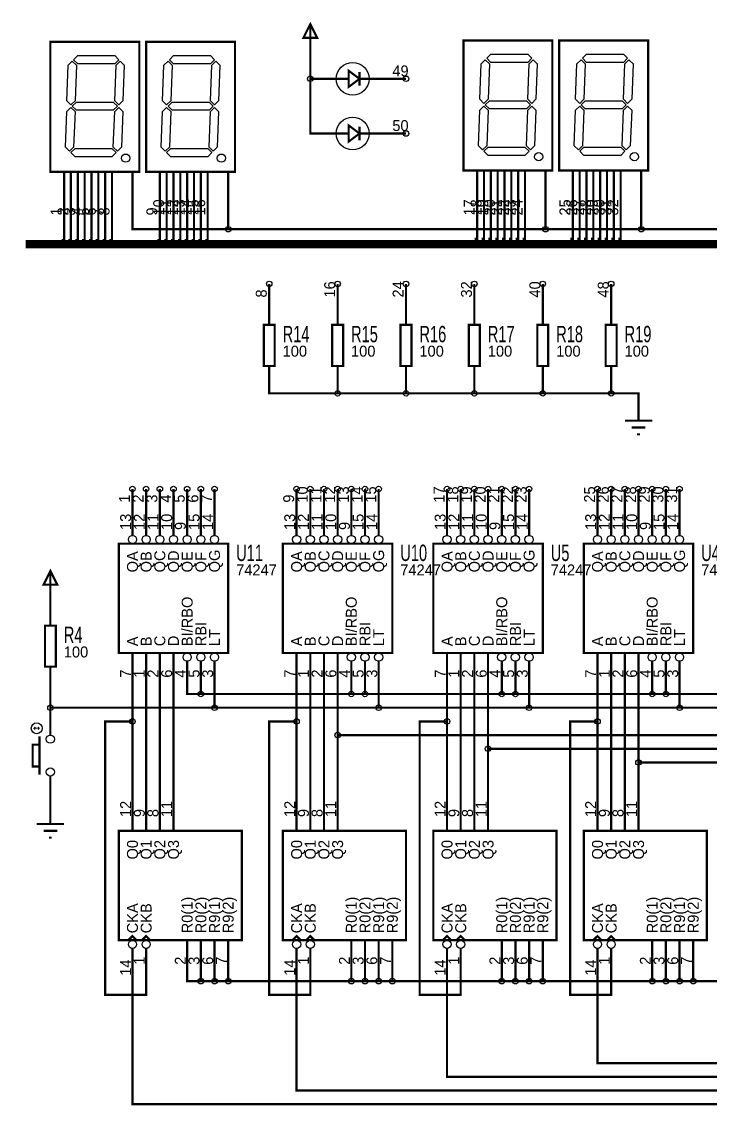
# Model space of a CAD drawing. Header units: inches. Extents: x -5.1 to 5.6, y -4.4 to 3.5.
# Drawn here: x -5.11 to -0.07, y -4.41 to 3.52 of the extents above; entities that cross this region are included whole.
import ezdxf

# ---------------------------------------------------------------- set-up
doc = ezdxf.new("R2010")
doc.units = ezdxf.units.IN
doc.layers.get('0').update_dxf_attribs({"linetype": 'CONTINUOUS'})

msp = doc.modelspace()

# ---------------------------------------------------------------- linework, layer by layer
for points, const_width in [([(-3.05, 3.4), (-3, 3.5), (-2.95, 3.4), (-3.05, 3.4)], 0.016), ([(-3, 3.3), (-3, 3.5)], 0.016), ([(-4.9, 2.42), (-4.25, 2.42), (-4.25, 3.37), (-4.9, 3.37), (-4.9, 2.42)], 0.016), ([(-4.2, 2.42), (-3.55, 2.42), (-3.55, 3.37), (-4.2, 3.37), (-4.2, 2.42)], 0.016), ([(-1.88, 2.43), (-1.23, 2.43), (-1.23, 3.38), (-1.88, 3.38), (-1.88, 2.43)], 0.016), ([(-1.18, 2.43), (-0.53, 2.43), (-0.53, 3.38), (-1.18, 3.38), (-1.18, 2.43)], 0.016), ([(-3, 3.3), (-3, 3.1)], 0.016), ([(-2.64, 3.1), (-2.72, 3.16), (-2.72, 3.04), (-2.64, 3.1)], 0.015), ([(-2.89, 3.1), (-3, 3.1)], 0.016), ([(-2.89, 2.7), (-3, 2.7), (-3, 3.1)], 0.016), ([(-2.89, 3.1), (-2.79, 3.1)], 0.016), ([(-2.79, 3.1), (-2.72, 3.1)], 0.016), ([(-2.64, 3.1), (-2.59, 3.1)], 0.016), ([(-2.64, 3.05), (-2.64, 3.15)], 0.015), ([(-2.49, 3.1), (-2.59, 3.1)], 0.016), ([(-2.49, 3.1), (-2.3, 3.1)], 0.016), ([(-2.64, 2.7), (-2.72, 2.76), (-2.72, 2.64), (-2.64, 2.7)], 0.015), ([(-2.89, 2.7), (-2.79, 2.7)], 0.016), ([(-2.79, 2.7), (-2.72, 2.7)], 0.016), ([(-2.64, 2.7), (-2.59, 2.7)], 0.016), ([(-2.64, 2.65), (-2.64, 2.75)], 0.015), ([(-2.49, 2.7), (-2.59, 2.7)], 0.016), ([(-2.49, 2.7), (-2.3, 2.7)], 0.016), ([(-4.8, 2.22), (-4.8, 2.42)], 0.016), ([(-4.75, 2.22), (-4.75, 2.42)], 0.016), ([(-4.7, 2.22), (-4.7, 2.42)], 0.016), ([(-4.65, 2.22), (-4.65, 2.42)], 0.016), ([(-4.6, 2.22), (-4.6, 2.42)], 0.016), ([(-4.55, 2.22), (-4.55, 2.42)], 0.016), ([(-4.5, 2.22), (-4.5, 2.42)], 0.016), ([(-4.45, 2.22), (-4.45, 2.42)], 0.016), ([(-4.3, 2.22), (-4.3, 2.42)], 0.016), ([(-4.1, 2.22), (-4.1, 2.42)], 0.016), ([(-4.05, 2.22), (-4.05, 2.42)], 0.016), ([(-4, 2.22), (-4, 2.42)], 0.016), ([(-3.95, 2.22), (-3.95, 2.42)], 0.016), ([(-3.9, 2.22), (-3.9, 2.42)], 0.016), ([(-3.85, 2.22), (-3.85, 2.42)], 0.016), ([(-3.8, 2.22), (-3.8, 2.42)], 0.016), ([(-3.75, 2.22), (-3.75, 2.42)], 0.016), ([(-3.6, 2.22), (-3.6, 2.42)], 0.016), ([(-1.78, 2.23), (-1.78, 2.43)], 0.016), ([(-1.73, 2.23), (-1.73, 2.43)], 0.016), ([(-1.68, 2.23), (-1.68, 2.43)], 0.016), ([(-1.63, 2.23), (-1.63, 2.43)], 0.016), ([(-1.58, 2.23), (-1.58, 2.43)], 0.016), ([(-1.53, 2.23), (-1.53, 2.43)], 0.016), ([(-1.48, 2.23), (-1.48, 2.43)], 0.016), ([(-1.43, 2.23), (-1.43, 2.43)], 0.016), ([(-1.28, 2.23), (-1.28, 2.43)], 0.016), ([(-1.08, 2.23), (-1.08, 2.43)], 0.016), ([(-1.03, 2.23), (-1.03, 2.43)], 0.016), ([(-0.98, 2.23), (-0.98, 2.43)], 0.016), ([(-0.93, 2.23), (-0.93, 2.43)], 0.016), ([(-0.88, 2.23), (-0.88, 2.43)], 0.016), ([(-0.83, 2.23), (-0.83, 2.43)], 0.016), ([(-0.78, 2.23), (-0.78, 2.43)], 0.016), ([(-0.73, 2.23), (-0.73, 2.43)], 0.016), ([(-0.58, 2.23), (-0.58, 2.43)], 0.016), ([(-4.8, 2.22), (-4.8, 1.92), (-4.81, 1.92), (-4.81, 1.89)], 0.016), ([(-4.75, 2.22), (-4.75, 1.92), (-4.76, 1.92), (-4.76, 1.89)], 0.016), ([(-4.7, 2.22), (-4.7, 1.92), (-4.71, 1.92), (-4.71, 1.89)], 0.016), ([(-4.65, 2.22), (-4.65, 1.92), (-4.66, 1.92), (-4.66, 1.89)], 0.016), ([(-4.6, 2.22), (-4.6, 1.92), (-4.61, 1.92), (-4.61, 1.89)], 0.016), ([(-4.55, 2.22), (-4.55, 1.92), (-4.56, 1.92), (-4.56, 1.89)], 0.016), ([(-4.5, 2.22), (-4.5, 1.92), (-4.51, 1.92), (-4.51, 1.89)], 0.016), ([(-4.45, 2.22), (-4.45, 1.92), (-4.46, 1.92), (-4.46, 1.89)], 0.016), ([(-4.3, 2.22), (-4.3, 2), (-3.6, 2)], 0.016), ([(-4.1, 2.22), (-4.1, 1.92), (-4.11, 1.92), (-4.11, 1.89)], 0.016), ([(-4.05, 2.22), (-4.05, 1.92), (-4.06, 1.92), (-4.06, 1.89)], 0.016), ([(-4, 2.22), (-4, 1.92), (-4.01, 1.92), (-4.01, 1.89)], 0.016), ([(-3.95, 2.22), (-3.95, 1.92), (-3.96, 1.92), (-3.96, 1.89)], 0.016), ([(-3.9, 2.22), (-3.9, 1.92), (-3.91, 1.92), (-3.91, 1.89)], 0.016), ([(-3.85, 2.22), (-3.85, 1.92), (-3.86, 1.92), (-3.86, 1.89)], 0.016), ([(-3.8, 2.22), (-3.8, 1.92), (-3.81, 1.92), (-3.81, 1.89)], 0.016), ([(-3.75, 2.22), (-3.75, 1.92), (-3.76, 1.92), (-3.76, 1.89)], 0.016), ([(-3.6, 2.22), (-3.6, 2)], 0.016), ([(-1.78, 2.23), (-1.78, 1.93), (-1.79, 1.93), (-1.79, 1.9)], 0.016), ([(-1.73, 2.23), (-1.73, 1.93), (-1.74, 1.93), (-1.74, 1.9)], 0.016), ([(-1.68, 2.23), (-1.68, 1.93), (-1.69, 1.93), (-1.69, 1.9)], 0.016), ([(-1.63, 2.23), (-1.63, 1.93), (-1.64, 1.93), (-1.64, 1.9)], 0.016), ([(-1.58, 2.23), (-1.58, 1.93), (-1.59, 1.93), (-1.59, 1.9)], 0.016), ([(-1.53, 2.23), (-1.53, 1.93), (-1.54, 1.93), (-1.54, 1.9)], 0.016), ([(-1.48, 2.23), (-1.48, 1.93), (-1.49, 1.93), (-1.49, 1.9)], 0.016), ([(-1.43, 2.23), (-1.43, 1.93), (-1.44, 1.93), (-1.44, 1.9)], 0.016), ([(-1.28, 2.23), (-1.28, 2)], 0.016), ([(-1.08, 2.23), (-1.08, 1.93), (-1.09, 1.93), (-1.09, 1.9)], 0.016), ([(-1.03, 2.23), (-1.03, 1.93), (-1.04, 1.93), (-1.04, 1.9)], 0.016), ([(-0.98, 2.23), (-0.98, 1.93), (-0.99, 1.93), (-0.99, 1.9)], 0.016), ([(-0.93, 2.23), (-0.93, 1.93), (-0.94, 1.93), (-0.94, 1.9)], 0.016), ([(-0.88, 2.23), (-0.88, 1.93), (-0.89, 1.93), (-0.89, 1.9)], 0.016), ([(-0.83, 2.23), (-0.83, 1.93), (-0.84, 1.93), (-0.84, 1.9)], 0.016), ([(-0.78, 2.23), (-0.78, 1.93), (-0.79, 1.93), (-0.79, 1.9)], 0.016), ([(-0.73, 2.23), (-0.73, 1.93), (-0.74, 1.93), (-0.74, 1.9)], 0.016), ([(-0.58, 2.23), (-0.58, 2)], 0.016), ([(-3.6, 2), (-1.28, 2)], 0.016), ([(-1.28, 2), (-0.58, 2)], 0.016), ([(-0.58, 2), (1.74, 2)], 0.016), ([(-5.08, 1.89), (-4.81, 1.89)], 0.06), ([(-4.81, 1.89), (-4.76, 1.89)], 0.06), ([(-4.76, 1.89), (-4.71, 1.89)], 0.06), ([(-4.71, 1.89), (-4.66, 1.89)], 0.06), ([(-4.66, 1.89), (-4.61, 1.89)], 0.06), ([(-4.61, 1.89), (-4.56, 1.89)], 0.06), ([(-4.56, 1.89), (-4.51, 1.89)], 0.06), ([(-4.51, 1.89), (-4.46, 1.89)], 0.06), ([(-4.46, 1.89), (-4.11, 1.89)], 0.06), ([(-4.11, 1.89), (-4.06, 1.89)], 0.06), ([(-4.06, 1.89), (-4.01, 1.89)], 0.06), ([(-4.01, 1.89), (-3.96, 1.89)], 0.06), ([(-3.96, 1.89), (-3.91, 1.89)], 0.06), ([(-3.91, 1.89), (-3.86, 1.89)], 0.06), ([(-3.86, 1.89), (-3.81, 1.89)], 0.06), ([(-3.81, 1.89), (-3.76, 1.89)], 0.06), ([(2.69, 1.89), (-3.76, 1.89)], 0.06), ([(-3.3, 1.4), (-3.3, 1.6)], 0.016), ([(-2.8, 1.4), (-2.8, 1.6)], 0.016), ([(-2.3, 1.4), (-2.3, 1.6)], 0.016), ([(-1.8, 1.4), (-1.8, 1.6)], 0.016), ([(-1.3, 1.4), (-1.3, 1.6)], 0.016), ([(-0.8, 1.4), (-0.8, 1.6)], 0.016), ([(-3.3, 1.4), (-3.3, 1.3)], 0.016), ([(-2.8, 1.4), (-2.8, 1.3)], 0.016), ([(-2.3, 1.4), (-2.3, 1.3)], 0.016), ([(-1.8, 1.4), (-1.8, 1.3)], 0.016), ([(-1.3, 1.4), (-1.3, 1.3)], 0.016), ([(-0.8, 1.4), (-0.8, 1.3)], 0.016), ([(-3.34, 1), (-3.26, 1), (-3.26, 1.3), (-3.34, 1.3), (-3.34, 1)], 0.016), ([(-2.84, 1), (-2.76, 1), (-2.76, 1.3), (-2.84, 1.3), (-2.84, 1)], 0.016), ([(-2.34, 1), (-2.26, 1), (-2.26, 1.3), (-2.34, 1.3), (-2.34, 1)], 0.016), ([(-1.84, 1), (-1.76, 1), (-1.76, 1.3), (-1.84, 1.3), (-1.84, 1)], 0.016), ([(-1.34, 1), (-1.26, 1), (-1.26, 1.3), (-1.34, 1.3), (-1.34, 1)], 0.016), ([(-0.84, 1), (-0.76, 1), (-0.76, 1.3), (-0.84, 1.3), (-0.84, 1)], 0.016), ([(-3.3, 0.9), (-3.3, 1)], 0.016), ([(-2.8, 0.9), (-2.8, 1)], 0.016), ([(-2.3, 0.9), (-2.3, 1)], 0.016), ([(-1.8, 0.9), (-1.8, 1)], 0.016), ([(-1.3, 0.9), (-1.3, 1)], 0.016), ([(-0.8, 0.9), (-0.8, 1)], 0.016), ([(-3.3, 0.9), (-3.3, 0.8), (-2.8, 0.8)], 0.016), ([(-2.8, 0.9), (-2.8, 0.8)], 0.016), ([(-1.8, 0.9), (-1.8, 0.8), (-2.3, 0.8)], 0.016), ([(-2.3, 0.9), (-2.3, 0.8)], 0.016), ([(-1.3, 0.9), (-1.3, 0.8), (-1.8, 0.8)], 0.016), ([(-0.8, 0.9), (-0.8, 0.8), (-1.3, 0.8)], 0.016), ([(-2.3, 0.8), (-2.8, 0.8)], 0.016), ([(-0.6, 0.7), (-0.6, 0.8), (-0.8, 0.8)], 0.016), ([(-0.6, 0.7), (-0.6, 0.6)], 0.016), ([(-0.7, 0.6), (-0.5, 0.6)], 0.016), ([(-0.65, 0.55), (-0.55, 0.55)], 0.016), ([(-0.61, 0.5), (-0.59, 0.5)], 0.016), ([(-4.3, -0.1), (-4.3, 0.1)], 0.016), ([(-4.2, -0.1), (-4.2, 0.1)], 0.016), ([(-4.1, -0.1), (-4.1, 0.1)], 0.016), ([(-4, -0.1), (-4, 0.1)], 0.016), ([(-3.9, -0.1), (-3.9, 0.1)], 0.016), ([(-3.8, -0.1), (-3.8, 0.1)], 0.016), ([(-3.7, -0.1), (-3.7, 0.1)], 0.016), ([(-3.1, -0.1), (-3.1, 0.1)], 0.016), ([(-3, -0.1), (-3, 0.1)], 0.016), ([(-2.9, -0.1), (-2.9, 0.1)], 0.016), ([(-2.8, -0.1), (-2.8, 0.1)], 0.016), ([(-2.7, -0.1), (-2.7, 0.1)], 0.016), ([(-2.6, -0.1), (-2.6, 0.1)], 0.016), ([(-2.5, -0.1), (-2.5, 0.1)], 0.016), ([(-2, -0.1), (-2, 0.1)], 0.016), ([(-1.9, -0.1), (-1.9, 0.1)], 0.016), ([(-1.8, -0.1), (-1.8, 0.1)], 0.016), ([(-1.7, -0.1), (-1.7, 0.1)], 0.016), ([(-1.6, -0.1), (-1.6, 0.1)], 0.016), ([(-1.5, -0.1), (-1.5, 0.1)], 0.016), ([(-1.4, -0.1), (-1.4, 0.1)], 0.016), ([(-0.9, -0.1), (-0.9, 0.1)], 0.016), ([(-0.8, -0.1), (-0.8, 0.1)], 0.016), ([(-0.7, -0.1), (-0.7, 0.1)], 0.016), ([(-0.6, -0.1), (-0.6, 0.1)], 0.016), ([(-0.5, -0.1), (-0.5, 0.1)], 0.016), ([(-0.4, -0.1), (-0.4, 0.1)], 0.016), ([(-0.3, -0.1), (-0.3, 0.1)], 0.016), ([(-4.3, -0.1), (-4.3, -0.24)], 0.016), ([(-4.2, -0.1), (-4.2, -0.24)], 0.016), ([(-4.1, -0.1), (-4.1, -0.24)], 0.016), ([(-4, -0.1), (-4, -0.24)], 0.016), ([(-3.9, -0.1), (-3.9, -0.24)], 0.016), ([(-3.8, -0.1), (-3.8, -0.24)], 0.016), ([(-3.7, -0.1), (-3.7, -0.24)], 0.016), ([(-3.1, -0.1), (-3.1, -0.24)], 0.016), ([(-3, -0.1), (-3, -0.24)], 0.016), ([(-2.9, -0.1), (-2.9, -0.24)], 0.016), ([(-2.8, -0.1), (-2.8, -0.24)], 0.016), ([(-2.7, -0.1), (-2.7, -0.24)], 0.016), ([(-2.6, -0.1), (-2.6, -0.24)], 0.016), ([(-2.5, -0.1), (-2.5, -0.24)], 0.016), ([(-2, -0.1), (-2, -0.24)], 0.016), ([(-1.9, -0.1), (-1.9, -0.24)], 0.016), ([(-1.8, -0.1), (-1.8, -0.24)], 0.016), ([(-1.7, -0.1), (-1.7, -0.24)], 0.016), ([(-1.6, -0.1), (-1.6, -0.24)], 0.016), ([(-1.5, -0.1), (-1.5, -0.24)], 0.016), ([(-1.4, -0.1), (-1.4, -0.24)], 0.016), ([(-0.9, -0.1), (-0.9, -0.24)], 0.016), ([(-0.8, -0.1), (-0.8, -0.24)], 0.016), ([(-0.7, -0.1), (-0.7, -0.24)], 0.016), ([(-0.6, -0.1), (-0.6, -0.24)], 0.016), ([(-0.5, -0.1), (-0.5, -0.24)], 0.016), ([(-0.4, -0.1), (-0.4, -0.24)], 0.016), ([(-0.3, -0.1), (-0.3, -0.24)], 0.016), ([(-4.4, -1.1), (-3.6, -1.1), (-3.6, -0.3), (-4.4, -0.3), (-4.4, -1.1)], 0.016), ([(-3.2, -1.1), (-2.4, -1.1), (-2.4, -0.3), (-3.2, -0.3), (-3.2, -1.1)], 0.016), ([(-2.1, -1.1), (-1.3, -1.1), (-1.3, -0.3), (-2.1, -0.3), (-2.1, -1.1)], 0.016), ([(-1, -1.1), (-0.2, -1.1), (-0.2, -0.3), (-1, -0.3), (-1, -1.1)], 0.016), ([(-4.95, -0.6), (-4.9, -0.5), (-4.85, -0.6), (-4.95, -0.6)], 0.016), ([(-4.9, -0.7), (-4.9, -0.5)], 0.016), ([(-4.9, -0.8), (-4.9, -0.7)], 0.016), ([(-4.9, -0.8), (-4.9, -0.9)], 0.016), ([(-4.94, -1.2), (-4.86, -1.2), (-4.86, -0.9), (-4.94, -0.9), (-4.94, -1.2)], 0.016), ([(-4.3, -1.3), (-4.3, -1.1)], 0.016), ([(-4.2, -1.3), (-4.2, -1.1)], 0.016), ([(-4.1, -1.3), (-4.1, -1.1)], 0.016), ([(-4, -1.3), (-4, -1.1)], 0.016), ([(-3.1, -1.3), (-3.1, -1.1)], 0.016), ([(-3, -1.3), (-3, -1.1)], 0.016), ([(-2.9, -1.3), (-2.9, -1.1)], 0.016), ([(-2.8, -1.3), (-2.8, -1.1)], 0.016), ([(-2, -1.3), (-2, -1.1)], 0.016), ([(-1.9, -1.3), (-1.9, -1.1)], 0.016), ([(-1.8, -1.3), (-1.8, -1.1)], 0.016), ([(-1.7, -1.3), (-1.7, -1.1)], 0.016), ([(-0.9, -1.3), (-0.9, -1.1)], 0.016), ([(-0.8, -1.3), (-0.8, -1.1)], 0.016), ([(-0.7, -1.3), (-0.7, -1.1)], 0.016), ([(-0.6, -1.3), (-0.6, -1.1)], 0.016), ([(-3.9, -1.3), (-3.9, -1.16)], 0.016), ([(-3.8, -1.3), (-3.8, -1.16)], 0.016), ([(-3.7, -1.3), (-3.7, -1.16)], 0.016), ([(-2.7, -1.3), (-2.7, -1.16)], 0.016), ([(-2.6, -1.3), (-2.6, -1.16)], 0.016), ([(-2.5, -1.3), (-2.5, -1.16)], 0.016), ([(-1.6, -1.3), (-1.6, -1.16)], 0.016), ([(-1.5, -1.3), (-1.5, -1.16)], 0.016), ([(-1.4, -1.3), (-1.4, -1.16)], 0.016), ([(-0.5, -1.3), (-0.5, -1.16)], 0.016), ([(-0.4, -1.3), (-0.4, -1.16)], 0.016), ([(-0.3, -1.3), (-0.3, -1.16)], 0.016), ([(-4.9, -1.3), (-4.9, -1.2)], 0.016), ([(-4.9, -1.3), (-4.9, -1.5)], 0.016), ([(-4.3, -1.6), (-4.3, -1.3)], 0.016), ([(-4.2, -2.2), (-4.2, -1.3)], 0.016), ([(-4.1, -2.2), (-4.1, -1.3)], 0.016), ([(-4, -2.2), (-4, -1.3)], 0.016), ([(-3.9, -1.3), (-3.9, -1.4), (-3.8, -1.4)], 0.016), ([(-3.8, -1.3), (-3.8, -1.4)], 0.016), ([(-3.7, -1.3), (-3.7, -1.5)], 0.016), ([(-3.1, -1.6), (-3.1, -1.3)], 0.016), ([(-3, -2.2), (-3, -1.3)], 0.016), ([(-2.9, -2.2), (-2.9, -1.3)], 0.016), ([(-2.8, -1.3), (-2.8, -1.7)], 0.016), ([(-2.7, -1.4), (-2.7, -1.3)], 0.016), ([(-2.6, -1.4), (-2.6, -1.3)], 0.016), ([(-1.4, -1.3), (-1.4, -1.5), (-2.5, -1.5)], 0.016), ([(-2.5, -1.3), (-2.5, -1.5)], 0.016), ([(-2, -1.6), (-2, -1.3)], 0.016), ([(-1.9, -2.2), (-1.9, -1.3)], 0.016), ([(-1.8, -2.2), (-1.8, -1.3)], 0.016), ([(-1.7, -1.3), (-1.7, -1.8)], 0.016), ([(-1.6, -1.4), (-1.6, -1.3)], 0.016), ([(-1.5, -1.4), (-1.5, -1.3)], 0.016), ([(-0.3, -1.3), (-0.3, -1.5), (-1.4, -1.5)], 0.016), ([(-0.9, -1.6), (-0.9, -1.3)], 0.016), ([(-0.8, -2.2), (-0.8, -1.3)], 0.016), ([(-0.7, -2.2), (-0.7, -1.3)], 0.016), ([(-0.6, -1.3), (-0.6, -1.9)], 0.016), ([(-0.5, -1.4), (-0.5, -1.3)], 0.016), ([(-0.4, -1.4), (-0.4, -1.3)], 0.016), ([(0.8, -1.3), (0.8, -1.5), (-0.3, -1.5)], 0.016), ([(-2.7, -1.4), (-3.8, -1.4)], 0.016), ([(-2.7, -1.4), (-2.6, -1.4), (-1.6, -1.4), (-1.5, -1.4)], 0.016), ([(-1.5, -1.4), (-0.5, -1.4)], 0.016), ([(0.7, -1.4), (0.6, -1.4), (-0.4, -1.4), (-0.5, -1.4)], 0.016), ([(-4.9, -1.6), (-4.9, -1.5)], 0.016), ([(-4.9, -1.5), (-3.7, -1.5)], 0.016), ([(-2.5, -1.5), (-3.7, -1.5)], 0.016), ([(-5.01, -1.66), (-5.02, -1.65), (-5.01, -1.64)], 0.008), ([(-4.98, -1.65), (-5.02, -1.65)], 0.008), ([(-4.98, -1.65), (-4.99, -1.64)], 0.008), ([(-4.98, -1.65), (-4.99, -1.66)], 0.008), ([(-4.9, -1.6), (-4.9, -1.7)], 0.016), ([(-4.2, -3.4), (-4.2, -3.6), (-4.5, -3.6), (-4.5, -1.6), (-4.3, -1.6)], 0.016), ([(-4.3, -2.2), (-4.3, -1.6)], 0.016), ([(-3, -3.4), (-3, -3.6), (-3.3, -3.6), (-3.3, -1.6), (-3.1, -1.6)], 0.016), ([(-3.1, -2.2), (-3.1, -1.6)], 0.016), ([(-1.9, -3.4), (-1.9, -3.6), (-2.2, -3.6), (-2.2, -1.6), (-2, -1.6)], 0.016), ([(-2, -2.2), (-2, -1.6)], 0.016), ([(-0.8, -3.4), (-0.8, -3.6), (-1.1, -3.6), (-1.1, -1.6), (-0.9, -1.6)], 0.016), ([(-0.9, -2.2), (-0.9, -1.6)], 0.016), ([(-4.98, -1.99), (-4.98, -1.71)], 0.016), ([(-4.3, -3.4), (-4.3, -4.4), (3, -4.4), (3, -1.7), (-2.8, -1.7)], 0.016), ([(-2.8, -2.2), (-2.8, -1.7)], 0.016), ([(-5.03, -1.93), (-4.98, -1.93), (-4.98, -1.77), (-5.03, -1.77), (-5.03, -1.93)], 0.016), ([(-3.1, -3.4), (-3.1, -4.3), (2.9, -4.3), (2.9, -1.8), (-1.7, -1.8)], 0.016), ([(-1.7, -2.2), (-1.7, -1.8)], 0.016), ([(-2, -3.4), (-2, -4.2), (2.8, -4.2), (2.8, -1.9), (-0.6, -1.9)], 0.016), ([(-0.6, -2.2), (-0.6, -1.9)], 0.016), ([(-4.9, -2.1), (-4.9, -2)], 0.016), ([(-0.9, -3.4), (-0.9, -4.1), (2.6, -4.1), (2.6, -2), (0.5, -2)], 0.016), ([(-4.9, -2.1), (-4.9, -2.25)], 0.016), ([(-4.3, -2.2), (-4.3, -2.4)], 0.016), ([(-4.2, -2.2), (-4.2, -2.4)], 0.016), ([(-4.1, -2.2), (-4.1, -2.4)], 0.016), ([(-4, -2.2), (-4, -2.4)], 0.016), ([(-3.1, -2.2), (-3.1, -2.4)], 0.016), ([(-3, -2.2), (-3, -2.4)], 0.016), ([(-2.9, -2.2), (-2.9, -2.4)], 0.016), ([(-2.8, -2.2), (-2.8, -2.4)], 0.016), ([(-2, -2.2), (-2, -2.4)], 0.016), ([(-1.9, -2.2), (-1.9, -2.4)], 0.016), ([(-1.8, -2.2), (-1.8, -2.4)], 0.016), ([(-1.7, -2.2), (-1.7, -2.4)], 0.016), ([(-0.9, -2.2), (-0.9, -2.4)], 0.016), ([(-0.8, -2.2), (-0.8, -2.4)], 0.016), ([(-0.7, -2.2), (-0.7, -2.4)], 0.016), ([(-0.6, -2.2), (-0.6, -2.4)], 0.016), ([(-4.9, -2.25), (-4.9, -2.35)], 0.016), ([(-5, -2.35), (-4.8, -2.35)], 0.016), ([(-4.95, -2.4), (-4.85, -2.4)], 0.016), ([(-4.91, -2.45), (-4.89, -2.45)], 0.016), ([(-4.4, -3.2), (-3.5, -3.2), (-3.5, -2.4), (-4.4, -2.4), (-4.4, -3.2)], 0.016), ([(-3.2, -3.2), (-2.3, -3.2), (-2.3, -2.4), (-3.2, -2.4), (-3.2, -3.2)], 0.016), ([(-2.1, -3.2), (-1.2, -3.2), (-1.2, -2.4), (-2.1, -2.4), (-2.1, -3.2)], 0.016), ([(-1, -3.2), (-0.1, -3.2), (-0.1, -2.4), (-1, -2.4), (-1, -3.2)], 0.016), ([(-4.33, -3.2), (-4.3, -3.17), (-4.27, -3.2), (-4.33, -3.2)], 0.016), ([(-4.23, -3.2), (-4.2, -3.17), (-4.17, -3.2), (-4.23, -3.2)], 0.016), ([(-3.13, -3.2), (-3.1, -3.17), (-3.07, -3.2), (-3.13, -3.2)], 0.016), ([(-3.03, -3.2), (-3, -3.17), (-2.97, -3.2), (-3.03, -3.2)], 0.016), ([(-2.03, -3.2), (-2, -3.17), (-1.97, -3.2), (-2.03, -3.2)], 0.016), ([(-1.93, -3.2), (-1.9, -3.17), (-1.87, -3.2), (-1.93, -3.2)], 0.016), ([(-0.93, -3.2), (-0.9, -3.17), (-0.87, -3.2), (-0.93, -3.2)], 0.016), ([(-0.83, -3.2), (-0.8, -3.17), (-0.77, -3.2), (-0.83, -3.2)], 0.016), ([(-3.9, -3.4), (-3.9, -3.2)], 0.016), ([(-3.8, -3.4), (-3.8, -3.2)], 0.016), ([(-3.7, -3.4), (-3.7, -3.2)], 0.016), ([(-3.6, -3.4), (-3.6, -3.2)], 0.016), ([(-2.7, -3.4), (-2.7, -3.2)], 0.016), ([(-2.6, -3.4), (-2.6, -3.2)], 0.016), ([(-2.5, -3.4), (-2.5, -3.2)], 0.016), ([(-2.4, -3.4), (-2.4, -3.2)], 0.016), ([(-1.6, -3.4), (-1.6, -3.2)], 0.016), ([(-1.5, -3.4), (-1.5, -3.2)], 0.016), ([(-1.4, -3.4), (-1.4, -3.2)], 0.016), ([(-1.3, -3.4), (-1.3, -3.2)], 0.016), ([(-0.5, -3.4), (-0.5, -3.2)], 0.016), ([(-0.4, -3.4), (-0.4, -3.2)], 0.016), ([(-0.3, -3.4), (-0.3, -3.2)], 0.016), ([(-0.2, -3.4), (-0.2, -3.2)], 0.016), ([(-4.3, -3.4), (-4.3, -3.26)], 0.016), ([(-4.2, -3.4), (-4.2, -3.26)], 0.016), ([(-3.1, -3.4), (-3.1, -3.26)], 0.016), ([(-3, -3.4), (-3, -3.26)], 0.016), ([(-2, -3.4), (-2, -3.26)], 0.016), ([(-1.9, -3.4), (-1.9, -3.26)], 0.016), ([(-0.9, -3.4), (-0.9, -3.26)], 0.016), ([(-0.8, -3.4), (-0.8, -3.26)], 0.016), ([(-3.9, -3.4), (-3.9, -3.5), (-3.8, -3.5)], 0.016), ([(-3.8, -3.4), (-3.8, -3.5)], 0.016), ([(-3.6, -3.4), (-3.6, -3.5), (-3.7, -3.5)], 0.016), ([(-3.7, -3.4), (-3.7, -3.5)], 0.016), ([(-2.7, -3.4), (-2.7, -3.5)], 0.016), ([(-2.6, -3.4), (-2.6, -3.5)], 0.016), ([(-2.5, -3.4), (-2.5, -3.5)], 0.016), ([(-2.4, -3.4), (-2.4, -3.5)], 0.016), ([(-1.6, -3.4), (-1.6, -3.5)], 0.016), ([(-1.5, -3.4), (-1.5, -3.5)], 0.016), ([(-1.4, -3.4), (-1.4, -3.5)], 0.016), ([(-1.3, -3.4), (-1.3, -3.5)], 0.016), ([(-0.5, -3.4), (-0.5, -3.5)], 0.016), ([(-0.4, -3.4), (-0.4, -3.5), (-0.3, -3.5)], 0.016), ([(-0.3, -3.4), (-0.3, -3.5), (-0.2, -3.5)], 0.016), ([(-0.2, -3.4), (-0.2, -3.5), (0.6, -3.5)], 0.016), ([(-3.7, -3.5), (-3.8, -3.5)], 0.016), ([(-2.6, -3.5), (-2.7, -3.5), (-3.6, -3.5)], 0.016), ([(-2.5, -3.5), (-2.6, -3.5)], 0.016), ([(-2.4, -3.5), (-2.5, -3.5)], 0.016), ([(-1.6, -3.5), (-2.4, -3.5)], 0.016), ([(-1.5, -3.5), (-1.6, -3.5)], 0.016), ([(-1.4, -3.5), (-1.5, -3.5)], 0.016), ([(-1.3, -3.5), (-1.4, -3.5)], 0.016), ([(-0.5, -3.5), (-1.3, -3.5)], 0.016), ([(-0.4, -3.5), (-0.5, -3.5)], 0.016)]:
    msp.add_lwpolyline(points, dxfattribs=dict(const_width=const_width))
for points in [[(-4.73, 3.24), (-4.7, 3.27), (-4.43, 3.27), (-4.4, 3.24), (-4.43, 3.21), (-4.7, 3.21), (-4.73, 3.24)], [(-4.03, 3.24), (-4, 3.27), (-3.73, 3.27), (-3.7, 3.24), (-3.73, 3.21), (-4, 3.21), (-4.03, 3.24)], [(-1.71, 3.25), (-1.68, 3.28), (-1.41, 3.28), (-1.38, 3.25), (-1.41, 3.22), (-1.68, 3.22), (-1.71, 3.25)], [(-1.01, 3.25), (-0.98, 3.28), (-0.71, 3.28), (-0.68, 3.25), (-0.71, 3.22), (-0.98, 3.22), (-1.01, 3.25)], [(-4.77, 3.2), (-4.74, 3.23), (-4.71, 3.2), (-4.72, 2.94), (-4.75, 2.91), (-4.78, 2.94), (-4.77, 3.2)], [(-4.42, 3.2), (-4.39, 3.23), (-4.36, 3.2), (-4.37, 2.94), (-4.4, 2.91), (-4.43, 2.94), (-4.42, 3.2)], [(-4.07, 3.2), (-4.04, 3.23), (-4.01, 3.2), (-4.02, 2.94), (-4.05, 2.91), (-4.08, 2.94), (-4.07, 3.2)], [(-3.72, 3.2), (-3.69, 3.23), (-3.66, 3.2), (-3.67, 2.94), (-3.7, 2.91), (-3.73, 2.94), (-3.72, 3.2)], [(-1.75, 3.21), (-1.72, 3.24), (-1.69, 3.21), (-1.7, 2.95), (-1.73, 2.92), (-1.76, 2.95), (-1.75, 3.21)], [(-1.4, 3.21), (-1.37, 3.24), (-1.34, 3.21), (-1.35, 2.95), (-1.38, 2.92), (-1.41, 2.95), (-1.4, 3.21)], [(-1.05, 3.21), (-1.02, 3.24), (-0.99, 3.21), (-1, 2.95), (-1.03, 2.92), (-1.06, 2.95), (-1.05, 3.21)], [(-0.7, 3.21), (-0.67, 3.24), (-0.64, 3.21), (-0.65, 2.95), (-0.68, 2.92), (-0.71, 2.95), (-0.7, 3.21)], [(-1.72, 2.91), (-1.69, 2.94), (-1.42, 2.94), (-1.39, 2.91), (-1.42, 2.88), (-1.69, 2.88), (-1.72, 2.91)], [(-1.02, 2.91), (-0.99, 2.94), (-0.72, 2.94), (-0.69, 2.91), (-0.72, 2.88), (-0.99, 2.88), (-1.02, 2.91)], [(-4.78, 2.86), (-4.75, 2.89), (-4.72, 2.86), (-4.73, 2.6), (-4.76, 2.57), (-4.79, 2.6), (-4.78, 2.86)], [(-4.74, 2.9), (-4.71, 2.93), (-4.44, 2.93), (-4.41, 2.9), (-4.44, 2.87), (-4.71, 2.87), (-4.74, 2.9)], [(-4.43, 2.86), (-4.4, 2.89), (-4.37, 2.86), (-4.38, 2.6), (-4.41, 2.57), (-4.44, 2.6), (-4.43, 2.86)], [(-4.08, 2.86), (-4.05, 2.89), (-4.02, 2.86), (-4.03, 2.6), (-4.06, 2.57), (-4.09, 2.6), (-4.08, 2.86)], [(-4.04, 2.9), (-4.01, 2.93), (-3.74, 2.93), (-3.71, 2.9), (-3.74, 2.87), (-4.01, 2.87), (-4.04, 2.9)], [(-3.73, 2.86), (-3.7, 2.89), (-3.67, 2.86), (-3.68, 2.6), (-3.71, 2.57), (-3.74, 2.6), (-3.73, 2.86)], [(-1.76, 2.87), (-1.73, 2.9), (-1.7, 2.87), (-1.71, 2.61), (-1.74, 2.58), (-1.77, 2.61), (-1.76, 2.87)], [(-1.41, 2.87), (-1.38, 2.9), (-1.35, 2.87), (-1.36, 2.61), (-1.39, 2.58), (-1.42, 2.61), (-1.41, 2.87)], [(-1.06, 2.87), (-1.03, 2.9), (-1, 2.87), (-1.01, 2.61), (-1.04, 2.58), (-1.07, 2.61), (-1.06, 2.87)], [(-0.71, 2.87), (-0.68, 2.9), (-0.65, 2.87), (-0.66, 2.61), (-0.69, 2.58), (-0.72, 2.61), (-0.71, 2.87)], [(-4.75, 2.56), (-4.72, 2.59), (-4.45, 2.59), (-4.42, 2.56), (-4.45, 2.53), (-4.72, 2.53), (-4.75, 2.56)], [(-4.05, 2.56), (-4.02, 2.59), (-3.75, 2.59), (-3.72, 2.56), (-3.75, 2.53), (-4.02, 2.53), (-4.05, 2.56)], [(-1.73, 2.57), (-1.7, 2.6), (-1.43, 2.6), (-1.4, 2.57), (-1.43, 2.54), (-1.7, 2.54), (-1.73, 2.57)], [(-1.03, 2.57), (-1, 2.6), (-0.73, 2.6), (-0.7, 2.57), (-0.73, 2.54), (-1, 2.54), (-1.03, 2.57)]]:
    msp.add_lwpolyline(points)
for centre, radius in [((-2.69, 3.1), 0.12), ((-3, 3.1), 0.02), ((-2.3, 3.1), 0.02), ((-2.69, 2.7), 0.12), ((-2.3, 2.7), 0.02), ((-4.35, 2.52), 0.03), ((-3.65, 2.52), 0.03), ((-1.33, 2.53), 0.03), ((-0.63, 2.53), 0.03), ((-3.6, 2), 0.02), ((-1.28, 2), 0.02), ((-0.58, 2), 0.02), ((-1.79, 1.9), 0.02), ((-1.74, 1.9), 0.02), ((-1.69, 1.9), 0.02), ((-1.64, 1.9), 0.02), ((-1.59, 1.9), 0.02), ((-1.54, 1.9), 0.02), ((-1.49, 1.9), 0.02), ((-1.44, 1.9), 0.02), ((-1.09, 1.9), 0.02), ((-1.04, 1.9), 0.02), ((-0.99, 1.9), 0.02), ((-0.94, 1.9), 0.02), ((-0.89, 1.9), 0.02), ((-0.84, 1.9), 0.02), ((-0.79, 1.9), 0.02), ((-0.74, 1.9), 0.02), ((-3.3, 1.6), 0.02), ((-2.8, 1.6), 0.02), ((-2.3, 1.6), 0.02), ((-1.8, 1.6), 0.02), ((-1.3, 1.6), 0.02), ((-0.8, 1.6), 0.02), ((-2.8, 0.8), 0.02), ((-2.3, 0.8), 0.02), ((-1.8, 0.8), 0.02), ((-1.3, 0.8), 0.02), ((-0.8, 0.8), 0.02), ((-4.3, 0.1), 0.02), ((-4.2, 0.1), 0.02), ((-4.1, 0.1), 0.02), ((-4, 0.1), 0.02), ((-3.9, 0.1), 0.02), ((-3.8, 0.1), 0.02), ((-3.7, 0.1), 0.02), ((-3.1, 0.1), 0.02), ((-3, 0.1), 0.02), ((-2.9, 0.1), 0.02), ((-2.8, 0.1), 0.02), ((-2.7, 0.1), 0.02), ((-2.6, 0.1), 0.02), ((-2.5, 0.1), 0.02), ((-2, 0.1), 0.02), ((-1.9, 0.1), 0.02), ((-1.8, 0.1), 0.02), ((-1.7, 0.1), 0.02), ((-1.6, 0.1), 0.02), ((-1.5, 0.1), 0.02), ((-1.4, 0.1), 0.02), ((-0.9, 0.1), 0.02), ((-0.8, 0.1), 0.02), ((-0.7, 0.1), 0.02), ((-0.6, 0.1), 0.02), ((-0.5, 0.1), 0.02), ((-0.4, 0.1), 0.02), ((-0.3, 0.1), 0.02), ((-4.3, -0.27), 0.03), ((-4.2, -0.27), 0.03), ((-4.1, -0.27), 0.03), ((-4, -0.27), 0.03), ((-3.9, -0.27), 0.03), ((-3.8, -0.27), 0.03), ((-3.7, -0.27), 0.03), ((-3.1, -0.27), 0.03), ((-3, -0.27), 0.03), ((-2.9, -0.27), 0.03), ((-2.8, -0.27), 0.03), ((-2.7, -0.27), 0.03), ((-2.6, -0.27), 0.03), ((-2.5, -0.27), 0.03), ((-2, -0.27), 0.03), ((-1.9, -0.27), 0.03), ((-1.8, -0.27), 0.03), ((-1.7, -0.27), 0.03), ((-1.6, -0.27), 0.03), ((-1.5, -0.27), 0.03), ((-1.4, -0.27), 0.03), ((-0.9, -0.27), 0.03), ((-0.8, -0.27), 0.03), ((-0.7, -0.27), 0.03), ((-0.6, -0.27), 0.03), ((-0.5, -0.27), 0.03), ((-0.4, -0.27), 0.03), ((-0.3, -0.27), 0.03), ((-3.9, -1.13), 0.03), ((-3.8, -1.13), 0.03), ((-3.7, -1.13), 0.03), ((-2.7, -1.13), 0.03), ((-2.6, -1.13), 0.03), ((-2.5, -1.13), 0.03), ((-1.6, -1.13), 0.03), ((-1.5, -1.13), 0.03), ((-1.4, -1.13), 0.03), ((-0.5, -1.13), 0.03), ((-0.4, -1.13), 0.03), ((-0.3, -1.13), 0.03), ((-3.8, -1.4), 0.02), ((-2.7, -1.4), 0.02), ((-2.6, -1.4), 0.02), ((-1.6, -1.4), 0.02), ((-1.5, -1.4), 0.02), ((-0.5, -1.4), 0.02), ((-0.4, -1.4), 0.02), ((-4.9, -1.5), 0.02), ((-3.7, -1.5), 0.02), ((-2.5, -1.5), 0.02), ((-1.4, -1.5), 0.02), ((-0.3, -1.5), 0.02), ((-4.3, -1.6), 0.02), ((-3.1, -1.6), 0.02), ((-2, -1.6), 0.02), ((-0.9, -1.6), 0.02), ((-5, -1.65), 0.04), ((-4.9, -1.73), 0.03), ((-2.8, -1.7), 0.02), ((-1.7, -1.8), 0.02), ((-0.6, -1.9), 0.02), ((-4.9, -1.97), 0.03), ((-4.3, -3.23), 0.03), ((-4.2, -3.23), 0.03), ((-3.1, -3.23), 0.03), ((-3, -3.23), 0.03), ((-2, -3.23), 0.03), ((-1.9, -3.23), 0.03), ((-0.9, -3.23), 0.03), ((-0.8, -3.23), 0.03), ((-3.8, -3.5), 0.02), ((-3.7, -3.5), 0.02), ((-3.6, -3.5), 0.02), ((-2.7, -3.5), 0.02), ((-2.6, -3.5), 0.02), ((-2.5, -3.5), 0.02), ((-2.4, -3.5), 0.02), ((-1.6, -3.5), 0.02), ((-1.5, -3.5), 0.02), ((-1.4, -3.5), 0.02), ((-1.3, -3.5), 0.02), ((-0.5, -3.5), 0.02), ((-0.4, -3.5), 0.02), ((-0.3, -3.5), 0.02), ((-0.2, -3.5), 0.02)]:
    msp.add_circle(centre, radius)

# ---------------------------------------------------------------- texts
for s, p in [('49', (-2.4, 3.118)), ('50', (-2.4, 2.718)), ('100', (-3.202, 1.068)), ('100', (-2.702, 1.068)), ('100', (-2.202, 1.068)), ('100', (-1.702, 1.068)), ('100', (-1.202, 1.068)), ('100', (-0.702, 1.068)), ('74247', (-3.542, -0.532)), ('74247', (-2.342, -0.532)), ('74247', (-1.242, -0.532)), ('74247', (-0.142, -0.532)), ('100', (-4.802, -1.132))]:
    msp.add_text(s, height=0.08).set_placement(p)
for s, p in [('1', (-4.818, 2.1)), ('2', (-4.768, 2.1)), ('3', (-4.718, 2.1)), ('4', (-4.668, 2.1)), ('5', (-4.618, 2.1)), ('6', (-4.568, 2.1)), ('7', (-4.518, 2.1)), ('8', (-4.468, 2.1)), ('9', (-4.118, 2.1)), ('10', (-4.068, 2.1)), ('11', (-4.018, 2.1)), ('12', (-3.968, 2.1)), ('13', (-3.918, 2.1)), ('14', (-3.868, 2.1)), ('15', (-3.818, 2.1)), ('16', (-3.768, 2.1)), ('17', (-1.798, 2.1)), ('18', (-1.748, 2.1)), ('19', (-1.698, 2.1)), ('20', (-1.648, 2.1)), ('21', (-1.598, 2.1)), ('22', (-1.548, 2.1)), ('23', (-1.498, 2.1)), ('24', (-1.448, 2.1)), ('25', (-1.098, 2.1)), ('26', (-1.048, 2.1)), ('27', (-0.998, 2.1)), ('28', (-0.948, 2.1)), ('29', (-0.898, 2.1)), ('30', (-0.848, 2.1)), ('31', (-0.798, 2.1)), ('32', (-0.748, 2.1)), ('16', (-2.818, 1.5)), ('24', (-2.318, 1.5)), ('32', (-1.818, 1.5)), ('40', (-1.318, 1.5)), ('48', (-0.818, 1.5)), ('8', (-3.318, 1.5)), ('10', (-3.018, 0)), ('11', (-2.918, 0)), ('12', (-2.818, 0)), ('13', (-2.718, 0)), ('14', (-2.618, 0)), ('15', (-2.518, 0)), ('17', (-2.018, 0)), ('18', (-1.918, 0)), ('19', (-1.818, 0)), ('20', (-1.718, 0)), ('21', (-1.618, 0)), ('22', (-1.518, 0)), ('23', (-1.418, 0)), ('25', (-0.918, 0)), ('26', (-0.818, 0)), ('27', (-0.718, 0)), ('28', (-0.618, 0)), ('29', (-0.518, 0)), ('30', (-0.418, 0)), ('31', (-0.318, 0)), ('1', (-4.318, 0)), ('2', (-4.218, 0)), ('3', (-4.118, 0)), ('4', (-4.018, 0)), ('5', (-3.918, 0)), ('6', (-3.818, 0)), ('7', (-3.718, 0)), ('9', (-3.118, 0)), ('13', (-4.31, -0.2)), ('12', (-4.21, -0.2)), ('11', (-4.11, -0.2)), ('10', (-4.01, -0.2)), ('9', (-3.91, -0.2)), ('15', (-3.81, -0.2)), ('14', (-3.71, -0.2)), ('13', (-3.11, -0.2)), ('12', (-3.01, -0.2)), ('11', (-2.91, -0.2)), ('10', (-2.81, -0.2)), ('9', (-2.71, -0.2)), ('15', (-2.61, -0.2)), ('14', (-2.51, -0.2)), ('13', (-2.01, -0.2)), ('12', (-1.91, -0.2)), ('11', (-1.81, -0.2)), ('10', (-1.71, -0.2)), ('9', (-1.61, -0.2)), ('15', (-1.51, -0.2)), ('14', (-1.41, -0.2)), ('13', (-0.91, -0.2)), ('12', (-0.81, -0.2)), ('11', (-0.71, -0.2)), ('10', (-0.61, -0.2)), ('9', (-0.51, -0.2)), ('15', (-0.41, -0.2)), ('14', (-0.31, -0.2)), ('QA', (-4.26, -0.51)), ('QB', (-4.16, -0.51)), ('QC', (-4.06, -0.51)), ('QD', (-3.96, -0.51)), ('QE', (-3.86, -0.51)), ('QF', (-3.76, -0.51)), ('QG', (-3.66, -0.51)), ('QA', (-3.06, -0.51)), ('QB', (-2.96, -0.51)), ('QC', (-2.86, -0.51)), ('QD', (-2.76, -0.51)), ('QE', (-2.66, -0.51)), ('QF', (-2.56, -0.51)), ('QG', (-2.46, -0.51)), ('QA', (-1.96, -0.51)), ('QB', (-1.86, -0.51)), ('QC', (-1.76, -0.51)), ('QD', (-1.66, -0.51)), ('QE', (-1.56, -0.51)), ('QF', (-1.46, -0.51)), ('QG', (-1.36, -0.51)), ('QA', (-0.86, -0.51)), ('QB', (-0.76, -0.51)), ('QC', (-0.66, -0.51)), ('QD', (-0.56, -0.51)), ('QE', (-0.46, -0.51)), ('QF', (-0.36, -0.51)), ('QG', (-0.26, -0.51)), ('BI/RBO', (-3.86, -1.05)), ('BI/RBO', (-2.66, -1.05)), ('BI/RBO', (-1.56, -1.05)), ('BI/RBO', (-0.46, -1.05)), ('RBI', (-3.76, -1.05)), ('LT', (-3.66, -1.05)), ('RBI', (-2.56, -1.05)), ('LT', (-2.46, -1.05)), ('RBI', (-1.46, -1.05)), ('LT', (-1.36, -1.05)), ('RBI', (-0.36, -1.05)), ('LT', (-0.26, -1.05)), ('A', (-4.26, -1.05)), ('B', (-4.16, -1.05)), ('C', (-4.06, -1.05)), ('D', (-3.96, -1.05)), ('A', (-3.06, -1.05)), ('B', (-2.96, -1.05)), ('C', (-2.86, -1.05)), ('D', (-2.76, -1.05)), ('A', (-1.96, -1.05)), ('B', (-1.86, -1.05)), ('C', (-1.76, -1.05)), ('D', (-1.66, -1.05)), ('A', (-0.86, -1.05)), ('B', (-0.76, -1.05)), ('C', (-0.66, -1.05)), ('D', (-0.56, -1.05)), ('7', (-4.31, -1.28)), ('1', (-4.21, -1.28)), ('2', (-4.11, -1.28)), ('6', (-4.01, -1.28)), ('4', (-3.91, -1.28)), ('5', (-3.81, -1.28)), ('3', (-3.71, -1.28)), ('7', (-3.11, -1.28)), ('1', (-3.01, -1.28)), ('2', (-2.91, -1.28)), ('6', (-2.81, -1.28)), ('4', (-2.71, -1.28)), ('5', (-2.61, -1.28)), ('3', (-2.51, -1.28)), ('7', (-2.01, -1.28)), ('1', (-1.91, -1.28)), ('2', (-1.81, -1.28)), ('6', (-1.71, -1.28)), ('4', (-1.61, -1.28)), ('5', (-1.51, -1.28)), ('3', (-1.41, -1.28)), ('7', (-0.91, -1.28)), ('1', (-0.81, -1.28)), ('2', (-0.71, -1.28)), ('6', (-0.61, -1.28)), ('4', (-0.51, -1.28)), ('5', (-0.41, -1.28)), ('3', (-0.31, -1.28)), ('12', (-4.31, -2.3)), ('11', (-4.01, -2.3)), ('12', (-3.11, -2.3)), ('11', (-2.81, -2.3)), ('12', (-2.01, -2.3)), ('11', (-1.71, -2.3)), ('12', (-0.91, -2.3)), ('11', (-0.61, -2.3)), ('9', (-4.21, -2.3)), ('8', (-4.11, -2.3)), ('9', (-3.01, -2.3)), ('8', (-2.91, -2.3)), ('9', (-1.91, -2.3)), ('8', (-1.81, -2.3)), ('9', (-0.81, -2.3)), ('8', (-0.71, -2.3)), ('Q0', (-4.26, -2.61)), ('Q1', (-4.16, -2.61)), ('Q2', (-4.06, -2.61)), ('Q3', (-3.96, -2.61)), ('Q0', (-3.06, -2.61)), ('Q1', (-2.96, -2.61)), ('Q2', (-2.86, -2.61)), ('Q3', (-2.76, -2.61)), ('Q0', (-1.96, -2.61)), ('Q1', (-1.86, -2.61)), ('Q2', (-1.76, -2.61)), ('Q3', (-1.66, -2.61)), ('Q0', (-0.86, -2.61)), ('Q1', (-0.76, -2.61)), ('Q2', (-0.66, -2.61)), ('Q3', (-0.56, -2.61)), ('CKA', (-4.26, -3.15)), ('R0(1)', (-3.86, -3.15)), ('R0(2)', (-3.76, -3.15)), ('R9(1)', (-3.66, -3.15)), ('R9(2)', (-3.56, -3.15)), ('CKA', (-3.06, -3.15)), ('R0(1)', (-2.66, -3.15)), ('R0(2)', (-2.56, -3.15)), ('R9(1)', (-2.46, -3.15)), ('R9(2)', (-2.36, -3.15)), ('CKA', (-1.96, -3.15)), ('R0(1)', (-1.56, -3.15)), ('R0(2)', (-1.46, -3.15)), ('R9(1)', (-1.36, -3.15)), ('R9(2)', (-1.26, -3.15)), ('CKA', (-0.86, -3.15)), ('R0(1)', (-0.46, -3.15)), ('R0(2)', (-0.36, -3.15)), ('R9(1)', (-0.26, -3.15)), ('R9(2)', (-0.16, -3.15)), ('CKB', (-4.16, -3.15)), ('CKB', (-2.96, -3.15)), ('CKB', (-1.86, -3.15)), ('CKB', (-0.76, -3.15)), ('1', (-4.21, -3.38)), ('2', (-3.91, -3.38)), ('3', (-3.81, -3.38)), ('6', (-3.71, -3.38)), ('7', (-3.61, -3.38)), ('1', (-3.01, -3.38)), ('2', (-2.71, -3.38)), ('3', (-2.61, -3.38)), ('6', (-2.51, -3.38)), ('7', (-2.41, -3.38)), ('1', (-1.91, -3.38)), ('2', (-1.61, -3.38)), ('3', (-1.51, -3.38)), ('6', (-1.41, -3.38)), ('7', (-1.31, -3.38)), ('1', (-0.81, -3.38)), ('2', (-0.51, -3.38)), ('3', (-0.41, -3.38)), ('6', (-0.31, -3.38)), ('7', (-0.21, -3.38)), ('14', (-4.31, -3.46)), ('14', (-3.11, -3.46)), ('14', (-2.01, -3.46)), ('14', (-0.91, -3.46))]:
    msp.add_text(s, height=0.08, rotation=90).set_placement(p)
at = {"width": 0.666667}
for s, p in [('R14', (-3.202, 1.173)), ('R15', (-2.702, 1.173)), ('R16', (-2.202, 1.173)), ('R17', (-1.702, 1.173)), ('R18', (-1.202, 1.173)), ('R19', (-0.702, 1.173)), ('U11', (-3.542, -0.427)), ('U10', (-2.342, -0.427)), ('U5', (-1.242, -0.427)), ('U4', (-0.142, -0.427)), ('R4', (-4.802, -1.027))]:
    msp.add_text(s, height=0.12, dxfattribs=at).set_placement(p)

doc.saveas('drawing.dxf')
